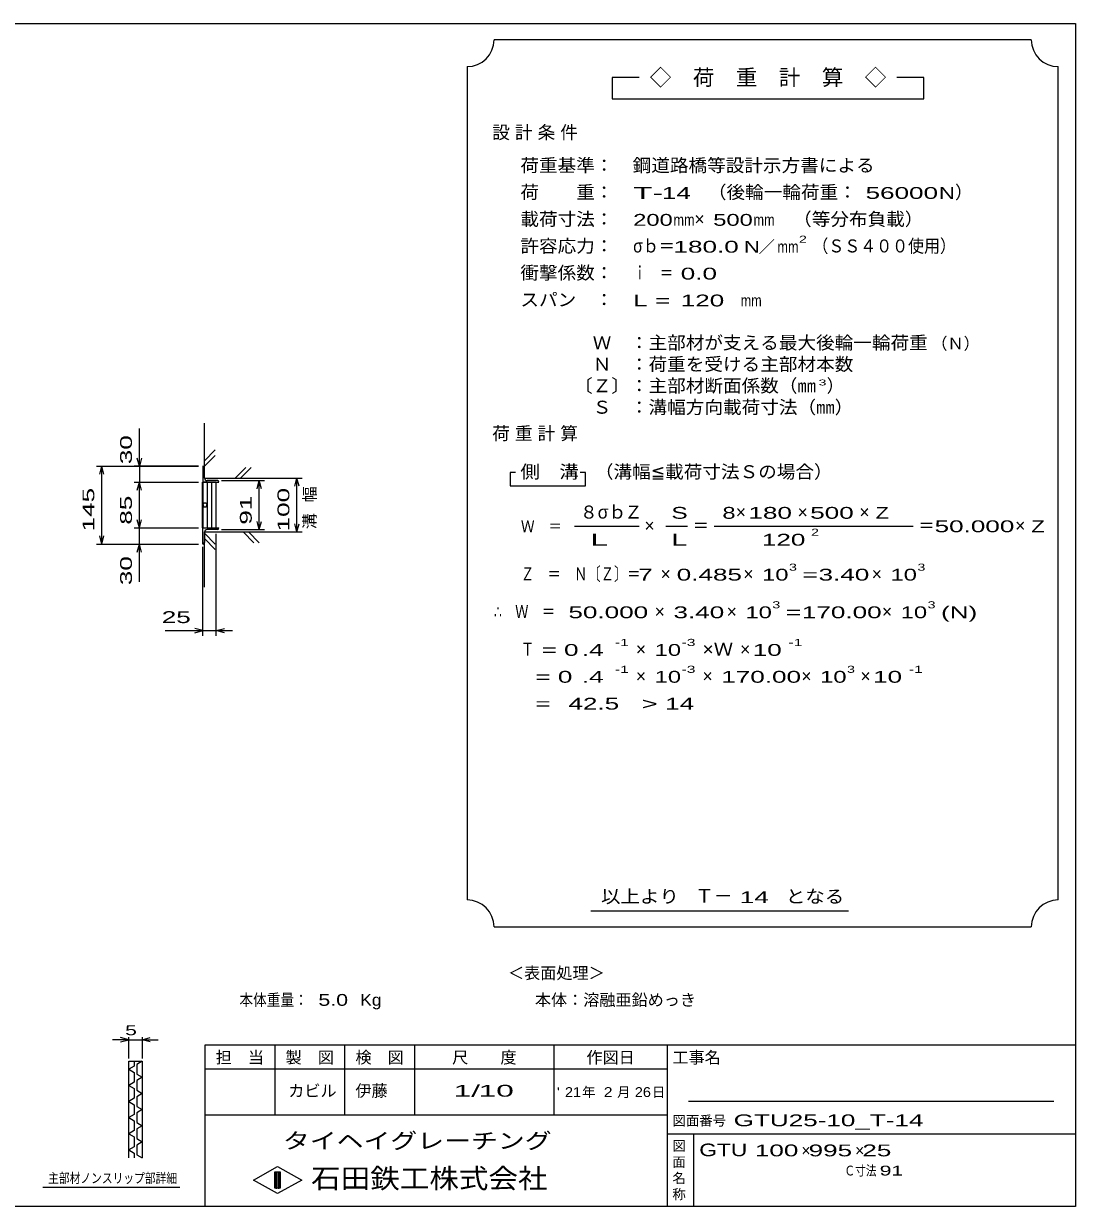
# Model space of a CAD drawing. Units: millimetres, scale not verified. Extents: x -1820 to 1736, y -1282 to 1048.
# Drawn here: x -222 to 1736, y -1152 to 1048 of the extents above; entities that cross this region are included whole.
import ezdxf
from ezdxf.enums import TextEntityAlignment as Align

# ---------------------------------------------------------------- set-up
doc = ezdxf.new("R2010")
doc.units = ezdxf.units.MM
doc.header["$LTSCALE"] = 10
for name, color, linetype, lineweight in [('0_2', 150, 'Continuous', 25), ('16', 3, 'Continuous', 25), ('22', 4, 'Continuous', 25), ('24', 2, 'Continuous', 25), ('32', 4, 'Continuous', 25)]:
    doc.layers.add(name, color=color, linetype=linetype, lineweight=lineweight)
doc.styles.add('ベクトル', font='')
doc.styles.get('ベクトル').set_extended_font_data('ベクトル')

msp = doc.modelspace()

# ---------------------------------------------------------------- linework, layer by layer
at = {"layer": '0_2'}
for p, q in [((-1724, 1048.5), (1736, 1048.5)), ((1736, 1048.5), (1736, -1151.5)), ((1736, -851.5), (116, -851.5)), ((116, -851.5), (116, -1151.5)), ((246, -851.5), (246, -981.5)), ((376, -981.5), (376, -851.5)), ((506, -851.5), (506, -981.5)), ((766, -981.5), (766, -851.5)), ((976, -851.5), (976, -1151.5)), ((976, -896.5), (116, -896.5)), ((1696, -956.5), (1016, -956.5)), ((116, -981.5), (976, -981.5)), ((976, -1016.5), (1736, -1016.5)), ((1026, -1151.5), (1026, -1016.5)), ((206, -1102.5), (251, -1077.5)), ((251, -1077.5), (296, -1102.5)), ((246, -1087.5), (256, -1087.5)), ((246, -1117.5), (246, -1087.5)), ((246, -1087.5), (248, -1087.5)), ((248, -1087.5), (248, -1117.5)), ((250, -1117.5), (250, -1087.5)), ((250, -1087.5), (252, -1087.5)), ((252, -1087.5), (252, -1117.5)), ((254, -1117.5), (254, -1087.5)), ((254, -1087.5), (256, -1087.5)), ((256, -1087.5), (256, -1117.5)), ((256, -1087.5), (256, -1117.5)), ((251, -1127.5), (206, -1102.5)), ((256, -1117.5), (246, -1117.5)), ((248, -1117.5), (250, -1117.5)), ((296, -1102.5), (251, -1127.5)), ((252, -1117.5), (254, -1117.5)), ((1736, -1151.5), (-1724, -1151.5))]:
    msp.add_line(p, q, dxfattribs=at)
at = {"layer": '16'}
for p, q in [((112, 225.5), (112, 195.5)), ((115, 203.5), (115, 222.5)), ((139, 198.5), (120, 198.5)), ((111.3, 110.5), (111.3, 195.5)), ((111.3, 195.5), (112, 195.5)), ((112, 195.5), (142, 195.5)), ((112, 195.5), (112, 110.5)), ((137, 195.5), (112, 195.5)), ((120, 195.5), (120, 110.5)), ((129, 110.5), (129, 195.5)), ((137, 110.5), (137, 195.5)), ((114, 156.4), (112, 153)), ((118, 156.5), (114, 156.4)), ((120, 153), (118, 156.5)), ((112, 153), (114, 149.5)), ((114, 149.5), (118, 149.6)), ((118, 149.6), (120, 153)), ((112, 110.5), (111.3, 110.5)), ((112, 110.5), (142, 110.5)), ((112, 80.5), (112, 110.5)), ((112, 110.5), (137, 110.5)), ((115, 102.5), (115, 83.5)), ((139, 107.5), (120, 107.5))]:
    msp.add_line(p, q, dxfattribs=at)
for centre, radius, start, end in [((112, 222.5), 3, 0, 90), ((120, 203.5), 5, 180, 270), ((139, 195.5), 3, 0, 90), ((139, 110.5), 3, 270, 0), ((120, 102.5), 5, 90, 180), ((112, 83.5), 3, 270, 0)]:
    msp.add_arc(centre, radius, start, end, dxfattribs=at)
at = {"layer": '22'}
for p, q in [((-6, 225.5), (-6, 295.5)), ((115, 203), (115, 305.5)), ((115, 235.5), (135, 255.5)), ((115, 225.5), (135, 245.5)), ((-86, 225.5), (104, 225.5)), ((-80, 210.5), (-76, 225.5)), ((-72, 210.5), (-76, 225.5)), ((-76, 80.5), (-76, 225.5)), ((104, 225.5), (-16, 225.5)), ((-6, 225.5), (-10, 240.5)), ((-2, 240.5), (-6, 225.5)), ((-6, 225.5), (-6, 195.5)), ((172, 203), (192, 223)), ((182, 203), (202, 223)), ((115, 203), (297, 203)), ((147, 198.5), (227, 198.5)), ((213, 183.5), (217, 198.5)), ((221, 183.5), (217, 198.5)), ((217, 107.5), (217, 198.5)), ((283, 188), (287, 203)), ((291, 188), (287, 203)), ((287, 103), (287, 203)), ((-16, 195.5), (104, 195.5)), ((-10, 180.5), (-6, 195.5)), ((-2, 180.5), (-6, 195.5)), ((-6, 110.5), (-6, 195.5)), ((-16, 110.5), (104, 110.5)), ((-6, 110.5), (-10, 125.5)), ((-6, 110.5), (-2, 125.5)), ((-6, 80.5), (-6, 110.5)), ((217, 107.5), (213, 122.5)), ((217, 107.5), (221, 122.5)), ((287, 103), (283, 118)), ((287, 103), (291, 118)), ((-76, 80.5), (-80, 95.5)), ((-76, 80.5), (-72, 95.5)), ((115, 103), (297, 103)), ((115, 0.5), (115, 103)), ((135, 80.5), (115, 100.5)), ((135, 70.5), (115, 90.5)), ((137, -90.5), (137, 99.5)), ((147, 107.5), (227, 107.5)), ((207, 83), (187, 103)), ((217, 83), (197, 103)), ((-86, 80.5), (104, 80.5)), ((-16, 80.5), (104, 80.5)), ((-10, 65.5), (-6, 80.5)), ((-2, 65.5), (-6, 80.5)), ((-6, 10.5), (-6, 80.5)), ((112, -90.5), (112, 75.5)), ((42, -80.5), (112, -80.5)), ((112, -80.5), (97, -76.5)), ((97, -84.5), (112, -80.5)), ((112, -80.5), (137, -80.5)), ((137, -80.5), (152, -76.5)), ((152, -84.5), (137, -80.5)), ((137, -80.5), (167, -80.5))]:
    msp.add_line(p, q, dxfattribs=at)
at = {"layer": '24', "color": 4}
for p, q in [((1654, 1018.5), (654, 1018.5)), ((604, 968.5), (604, -581.5)), ((1704, -581.5), (1704, 968.5)), ((924, 948.5), (874, 948.5)), ((874, 948.5), (874, 908.5)), ((1454, 948.5), (1404, 948.5)), ((1454, 908.5), (1454, 948.5)), ((874, 908.5), (1454, 908.5)), ((694, 213.5), (684, 213.5)), ((684, 213.5), (684, 188.5)), ((824, 213.5), (814, 213.5)), ((824, 188.5), (824, 213.5)), ((684, 188.5), (824, 188.5)), ((804, 113.5), (924, 113.5)), ((974, 113.5), (1014, 113.5)), ((1064, 113.5), (1434, 113.5)), ((834, -601.5), (1314, -601.5)), ((654, -631.5), (1654, -631.5))]:
    msp.add_line(p, q, dxfattribs=at)
for centre, start, end in [((604, 1018.5), 270, 0), ((1704, 1018.5), 180, 270), ((604, -631.5), 0, 90), ((1704, -631.5), 90, 180)]:
    msp.add_arc(centre, 50, start, end, dxfattribs=at)
at = {"layer": '32'}
for p, q in [((-26, -841.5), (-56, -841.5)), ((-26, -841.5), (-41, -837.5)), ((-41, -845.5), (-26, -841.5)), ((-26, -876.5), (-26, -836.5)), ((-26, -841.5), (-1, -841.5)), ((-1, -836.5), (-1, -876.5)), ((-1, -841.5), (14, -837.5)), ((14, -845.5), (-1, -841.5)), ((-1, -841.5), (29, -841.5)), ((-26, -881.5), (-1, -881.5)), ((-26, -1061.5), (-26, -881.5)), ((-16, -890.5), (-26, -896.5)), ((-26, -896.5), (-16, -902.5)), ((-16, -881.5), (-16, -890.5)), ((-1, -881.5), (-11, -887.5)), ((-11, -887.5), (-11, -905.5)), ((-1, -881.5), (-1, -1061.5)), ((-16, -920.5), (-26, -926.5)), ((-16, -902.5), (-16, -920.5)), ((-11, -905.5), (-1, -911.5)), ((-1, -911.5), (-11, -917.5)), ((-11, -917.5), (-11, -935.5)), ((-26, -926.5), (-16, -932.5)), ((-16, -932.5), (-16, -950.5)), ((-11, -935.5), (-1, -941.5)), ((-1, -941.5), (-11, -947.5)), ((-16, -950.5), (-26, -956.5)), ((-26, -956.5), (-16, -962.5)), ((-16, -962.5), (-16, -980.5)), ((-11, -947.5), (-11, -965.5)), ((-11, -965.5), (-1, -971.5)), ((-16, -980.5), (-26, -986.5)), ((-26, -986.5), (-16, -992.5)), ((-1, -971.5), (-11, -977.5)), ((-11, -977.5), (-11, -995.5)), ((-16, -1010.5), (-26, -1016.5)), ((-16, -992.5), (-16, -1010.5)), ((-11, -995.5), (-1, -1001.5)), ((-1, -1001.5), (-11, -1007.5)), ((-11, -1007.5), (-11, -1025.5)), ((-26, -1016.5), (-16, -1022.5)), ((-16, -1022.5), (-16, -1040.5)), ((-11, -1025.5), (-1, -1031.5)), ((-1, -1031.5), (-11, -1037.5)), ((-16, -1040.5), (-26, -1046.5)), ((-26, -1046.5), (-16, -1052.5)), ((-16, -1052.5), (-16, -1061.5)), ((-11, -1037.5), (-11, -1055.5)), ((-11, -1055.5), (-1, -1061.5)), ((69, -1116.5), (-186, -1116.5))]:
    msp.add_line(p, q, dxfattribs=at)

# ---------------------------------------------------------------- texts
at = {"layer": '0_2', "style": 'ベクトル'}
for s, height, p in [('担\u3000当', 21.99, (136, -874.5)), ('製\u3000図', 21.99, (266, -874.5)), ('検\u3000図', 21.99, (396, -874.5)), ('尺\u3000\u3000度', 21.99, (576, -874.5)), ('作図日', 21.99, (826, -874.5)), ('工事名', 21.99, (986, -874.5)), ('年', 18.3, (818, -939)), ('月', 18.3, (883, -939)), ('日', 18.3, (948, -939)), ('図面番号', 18.33, (986, -992)), ('図', 18.3, (986, -1039)), ('面', 18.3, (986, -1069)), ('名', 18.3, (986, -1099)), ('称', 18.3, (986, -1129))]:
    msp.add_text(s, height=height, dxfattribs=at).set_placement(p, align=Align.MIDDLE_LEFT)
at = {"layer": '0_2', "color": 222, "style": 'ベクトル'}
for s, height, width, p in [('タイヘイグレーチング', 29.33, 1.25, (261, -1029.5)), ('石田鉄工株式会社', 36.66, 1.1, (313.5, -1099.5))]:
    msp.add_text(s, height=height, dxfattribs=dict(at, width=width)).set_placement(p, align=Align.MIDDLE_LEFT)
at = {"layer": '22', "color": 2, "style": 'ベクトル', "width": 1.65}
for s, p in [(' 30 ', (-31, 215.5)), (' 145 ', (-101, 90.5)), (' 100 ', (262, 90.5)), (' 85 ', (-31, 103)), (' 91 ', (192, 103)), (' 30 ', (-31, -9.5))]:
    msp.add_text(s, height=21.99, rotation=90, dxfattribs=at).set_placement(p, align=Align.MIDDLE_LEFT)
at = {"layer": '22', "color": 2, "style": 'ベクトル'}
for s, height, width, p in [(' 25 ', 21.99, 1.65, (22, -55.5)), ('本体重量：', 21.99, 0.85, (180, -767.5)), ('  5.0', 21.99, 1.35, (305, -767.5)), ('Kg', 21.99, 1.1, (405, -767.5)), ('1/', 21.99, 2, (579, -936.5)), (' 10 ', 21.99, 2, (609, -936.5)), ("'", 18.3, 1.2, (771, -939)), ('21', 18.33, 1.1, (786, -939)), (' 2', 18.33, 1.2, (850, -939)), ('26', 18.33, 1.1, (916, -939)), ('GTU25-10_T-14            ', 21.99, 1.65, (1100, -991.5)), ('GTU', 23.46, 1.35, (1036, -1046.5)), (' 100 ', 21.99, 1.65, (1126, -1047.5)), (' 995 ', 21.99, 1.65, (1226, -1047.5)), (' 25 ', 21.99, 1.65, (1326, -1047.5)), ('Ｃ寸法：', 18.33, 0.8, (1306, -1085)), (' 91 ', 18.33, 1.6, (1361, -1085))]:
    msp.add_text(s, height=height, dxfattribs=dict(at, width=width)).set_placement(p, align=Align.MIDDLE_LEFT)
for s, height, p in [('＜表面処理＞', 21.99, (680, -717.5)), ('本体：', 21.99, (730, -767.5)), ('溶融亜鉛めっき', 21.99, (820, -767.5)), ('カビル', 21.99, (271, -936.5)), ('伊藤', 21.99, (396, -936.5)), ('×', 22, (1226, -1047.5)), ('×', 22, (1326, -1047.5))]:
    msp.add_text(s, height=height, dxfattribs=at).set_placement(p, align=Align.MIDDLE_LEFT)
at = {"layer": '22', "color": 2, "insert": (312, 108), "char_height": 21.99, "attachment_point": 4, "rotation": 90, "style": 'ベクトル'}
msp.add_mtext('\\T1.67;溝幅', dxfattribs=at)
at = {"layer": '24', "style": 'ベクトル'}
for s, height, p in [('◇\u3000荷\u3000重\u3000計\u3000算\u3000◇', 29.33, (944, 948.5)), ('）', 24.2, (1512, 735)), ('×', 24.2, (1027, 685)), ('／', 22, (1146.5, 633.5)), ('（Ｎ）', 21.99, (1468, 453.5)), ('）', 24.2, (1273, 375)), ('σｂ', 24.19, (847, 140)), ('８', 24.2, (814, 140)), ('Ｚ', 24.2, (897, 140)), ('×', 24.2, (1104, 140)), ('×', 24.2, (1219, 140)), ('×', 24.2, (1334, 140)), ('×', 24.2, (934, 115)), ('×', 24.2, (1624, 115)), ('×', 24.2, (964, 25)), ('×', 24.2, (1118, 25)), ('×', 24.2, (1357, 25)), ('×', 24.2, (953, -45)), ('×', 24.2, (1087, -45)), ('×', 24.2, (1376, -45)), ('×', 24.2, (918, -115)), ('×', 24.2, (1112, -115)), ('×', 24.2, (918, -165)), ('×', 24.2, (1042, -165)), ('×', 24.2, (1226, -165)), ('×', 24.2, (1336, -165)), ('Ｔ－', 25.66, (1028, -574))]:
    msp.add_text(s, height=height, dxfattribs=at).set_placement(p, align=Align.MIDDLE_LEFT)
for s, height, width, p in [('荷重基準：\u3000', 24.19, 1.05, (703, 785)), ('鋼道路橋等設計示方書による', 24.19, 1.05, (912, 785)), ('荷\u3000\u3000重：\u3000', 24.19, 1.05, (703, 735)), ('（後輪一輪荷重：', 24.19, 1.05, (1052, 735)), ('T-', 21.99, 2, (913, 733.5)), (' 14 ', 21.99, 1.65, (953, 733.5)), (' 56000', 21.99, 1.65, (1332, 733.5)), ('N', 22, 1.4, (1482, 733.5)), ('載荷寸法：\u3000', 24.19, 1.05, (703, 685)), ('200', 21.99, 1.5, (913, 683.5)), ('mm', 21.99, 0.8, (988, 683.5)), ('500', 21.99, 1.5, (1062, 683.5)), ('mm', 21.99, 0.8, (1137, 683.5)), ('\u3000（等分布負載）', 24.19, 1.05, (1176, 685)), ('許容応力：\u3000', 24.19, 1.05, (703, 635)), ('σｂ＝', 24.19, 0.9, (913, 635)), ('180.0', 21.99, 1.65, (988, 633.5)), ('N', 22, 1.4, (1119, 633.5)), ('mm', 21.99, 0.8, (1181.5, 633.5)), ('2', 13.2, 1.5, (1221.5, 647.5)), ('（ＳＳ４００使用）', 24.19, 0.9, (1246.5, 635)), ('衝撃係数：\u3000', 24.19, 1.05, (703, 585)), ('ｉ\u3000＝', 24.19, 0.75, (913, 585)), (' 0.0', 21.99, 1.65, (988, 583.5)), ('スパン\u3000：\u3000', 24.19, 1.05, (703, 535)), ('L =', 21.99, 1.65, (913, 533.5)), (' 120 ', 21.99, 1.65, (988, 533.5)), ('mm', 21.99, 0.8, (1113, 533.5)), ('\u3000Ｗ\u3000：主部材が支える最大後輪一輪荷重', 24.19, 1.05, (803, 455)), ('\u3000Ｎ\u3000：荷重を受ける主部材本数', 24.19, 1.05, (803, 415)), ('〔Ｚ〕：主部材断面係数（㎜', 24.19, 1.05, (803, 375)), ('3', 11, 1.8, (1258, 381)), ('\u3000Ｓ\u3000：溝幅方向載荷寸法（㎜）', 24.19, 1.05, (803, 335)), ('側\u3000溝', 24.19, 1.1, (703, 215)), ('\u3000（溝幅≦載荷寸法Ｓの場合）', 24.19, 1.05, (807, 215)), ('S', 22, 1.55, (984, 138.5)), ('8', 22, 1.5, (1079, 138.5)), (' 180 ', 21.99, 1.65, (1114, 138.5)), (' 500 ', 21.99, 1.65, (1229, 138.5)), ('Z', 22, 1.4, (1364, 138.5)), ('Ｗ\u3000＝', 21.99, 0.85, (704, 113.5)), ('＝', 24.2, 0.9, (1024, 115)), ('＝', 24.2, 0.9, (1444, 115)), ('50.000', 21.99, 1.65, (1474, 113.5)), ('Z', 22, 1.4, (1654, 113.5)), ('L', 22, 1.8, (984, 88.5)), (' 120 ', 21.99, 1.65, (1139, 88.5)), ('2', 13.2, 1.5, (1244, 102.5)), ('3', 13.2, 1.5, (1203, 37.5)), ('3', 13.2, 1.5, (1442, 37.5)), ('Ｚ\u3000＝\u3000Ｎ〔Ｚ〕＝', 24.19, 0.75, (704, 25)), (' 7 ', 21.99, 1.65, (909, 23.5)), ('0.485', 21.99, 1.65, (994, 23.5)), ('10', 21.99, 1.5, (1153, 23.5)), ('=', 22, 1.7, (1228, 23.5)), ('3.40', 21.99, 1.65, (1258, 23.5)), ('10', 21.99, 1.5, (1392, 23.5)), ('∴\u3000Ｗ\u3000＝', 24.19, 0.75, (654, -45)), (' 50.000', 21.99, 1.65, (779, -46.5)), ('3.40', 21.99, 1.65, (988, -46.5)), ('10', 21.99, 1.5, (1122, -46.5)), ('3', 13.2, 1.5, (1172, -32.5)), ('=', 22, 1.7, (1197, -46.5)), ('170.00', 21.99, 1.65, (1227, -46.5)), ('10', 21.99, 1.5, (1411, -46.5)), ('3', 13.2, 1.5, (1461, -32.5)), ('(N)', 21.99, 1.65, (1486, -46.5)), ('Ｔ', 24.2, 0.75, (704, -115)), (' = 0', 21.99, 1.65, (729, -116.5)), (' .4 ', 21.99, 1.65, (804, -116.5)), ('-1', 13.2, 1.65, (879, -102.5)), ('10', 21.99, 1.5, (953, -116.5)), ('-3', 13.2, 1.65, (1003, -102.5)), ('×Ｗ', 24.19, 1.1, (1042, -115)), (' 10 ', 21.99, 1.65, (1122, -116.5)), ('-1', 13.2, 1.65, (1202, -102.5)), ('-1', 13.2, 1.65, (879, -152.5)), ('-3', 13.2, 1.65, (1003, -152.5)), ('3', 13.2, 1.5, (1311, -152.5)), ('-1', 13.2, 1.65, (1426, -152.5)), ('  = 0', 21.99, 1.65, (704, -166.5)), (' .4 ', 21.99, 1.65, (804, -166.5)), ('10', 21.99, 1.5, (953, -166.5)), ('170.00', 21.99, 1.65, (1077, -166.5)), ('10', 21.99, 1.5, (1261, -166.5)), (' 10 ', 21.99, 1.65, (1346, -166.5)), ('  =', 21.99, 1.65, (704, -216.5)), (' 42.5', 21.99, 1.65, (779, -216.5)), ('>', 22, 1.7, (929, -216.5)), (' 14 ', 21.99, 1.65, (959, -216.5)), ('以上より\u3000', 24.19, 1.1, (853, -575)), (' 14 ', 21.99, 1.65, (1098, -576.5)), ('となる', 24.19, 1.1, (1197, -575))]:
    msp.add_text(s, height=height, dxfattribs=dict(at, width=width)).set_placement(p, align=Align.MIDDLE_LEFT)
at = {"layer": '24', "attachment_point": 4, "style": 'ベクトル'}
for s, insert, char_height in [('\\T1.28;設計条件', (650.5, 845), 24.19), ('\\T1.28;荷重計算', (650.5, 285), 24.19), ('\\T1.5;\\W2;\\~L\\~', (809, 88.5), 21.99)]:
    msp.add_mtext(s, dxfattribs=dict(at, insert=insert, char_height=char_height))
at = {"layer": '32', "color": 2, "style": 'ベクトル'}
for s, width, p in [(' 5 ', 1.6, (-43.5, -824)), ('主部材ノンスリップ部詳細', 0.8, (-176, -1099))]:
    msp.add_text(s, height=18.33, dxfattribs=dict(at, width=width)).set_placement(p, align=Align.MIDDLE_LEFT)

doc.saveas('drawing.dxf')
